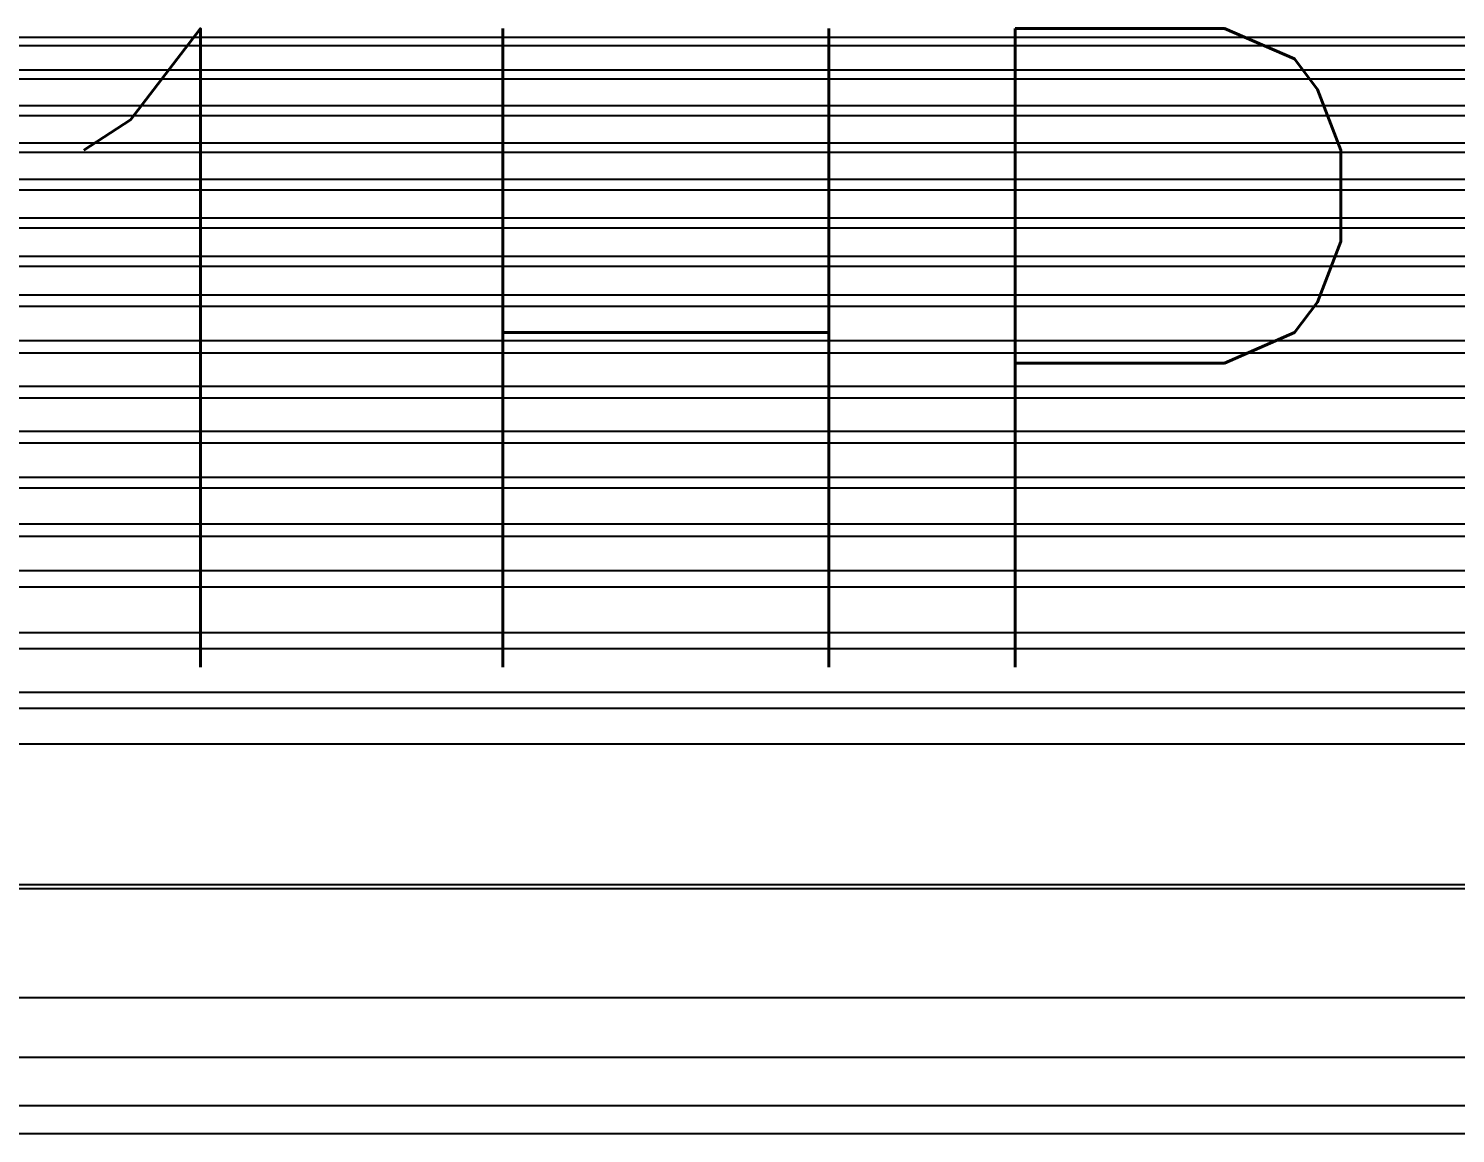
# Model space of a CAD drawing. Header units: inches. Extents: x -86408137 to 595769, y 1041006 to 3160331.
# Drawn here: x 406067 to 407046, y 1083034 to 1083792 of the extents above; entities that cross this region are included whole.
import ezdxf

# ---------------------------------------------------------------- set-up
doc = ezdxf.new("R2010")
doc.units = ezdxf.units.IN
doc.header["$MEASUREMENT"] = 0
doc.layers.add('Edges', color=7, linetype='Continuous')
doc.styles.add('LAILA', font='romans.shx', dxfattribs={"width": 0.85, "height": 350})

# ---------------------------------------------------------------- blocks, each defined once
blk = doc.blocks.new('1.0HP AIR CONDITION')
for p, q in [((-1478.9, 93.42), (1478.9, 93.42)), ((1478.9, 52.07), (-1478.9, 52.07))]:
    blk.add_line(p, q)
at = {"layer": 'Edges'}
for p, q in [((1478.9, 752.04), (-1478.9, 752.04)), ((1478.9, 746.45), (-1478.9, 746.45)), ((1478.9, 729.57), (-1478.9, 729.57)), ((1478.9, 723.42), (-1478.9, 723.42)), ((1478.9, 705.1), (-1478.9, 705.1)), ((1478.9, 698.32), (-1478.9, 698.32)), ((1478.9, 679.64), (-1478.9, 679.64)), ((1478.9, 673.24), (-1478.9, 673.24)), ((1478.9, 654.65), (-1478.9, 654.65)), ((1478.9, 647.31), (-1478.9, 647.31)), ((1478.9, 628.07), (-1478.9, 628.07)), ((1478.9, 621.24), (-1478.9, 621.24)), ((1478.9, 601.79), (-1478.9, 601.79)), ((1478.9, 594.88), (-1478.9, 594.88)), ((1478.9, 575.35), (-1478.9, 575.35)), ((1478.9, 567.51), (-1478.9, 567.51)), ((1478.9, 543.83), (-1478.9, 543.83)), ((1478.9, 535.46), (-1478.9, 535.46)), ((1478.9, 512.56), (-1478.9, 512.56)), ((1478.9, 504.5), (-1478.9, 504.5)), ((1478.9, 481.8), (-1478.9, 481.8)), ((1478.9, 473.74), (-1478.9, 473.74)), ((1478.9, 450.17), (-1478.9, 450.17)), ((1478.9, 442.78), (-1478.9, 442.78)), ((1478.9, 418.16), (-1478.9, 418.16)), ((1478.9, 409.66), (-1478.9, 409.66)), ((1478.9, 386.02), (-1478.9, 386.02)), ((1478.9, 374.81), (-1478.9, 374.81)), ((1478.9, 343.49), (-1478.9, 343.49)), ((1478.9, 332.46), (-1478.9, 332.46)), ((1478.9, 302.59), (-1478.9, 302.59)), ((1478.9, 291.59), (-1478.9, 291.59)), ((1478.9, 267.11), (-1478.9, 267.11)), ((1478.9, 170.53), (-1478.9, 170.53)), ((1478.9, 167.78), (-1478.9, 167.78)), ((1260.49, 19.05), (-1277.39, 19.05)), ((-1478.9, 0), (1478.9, 0))]:
    blk.add_line(p, q, dxfattribs=at)
at = {"insert": (-465.96, 758.23), "char_height": 438.249, "width": 4290.8622, "attachment_point": 1, "style": 'LAILA'}
blk.add_mtext('1HP', dxfattribs=at)

msp = doc.modelspace()

# ---------------------------------------------------------------- block references
msp.add_blockref('1.0HP AIR CONDITION', (406475.62, 1083034.05))

doc.saveas('drawing.dxf')
